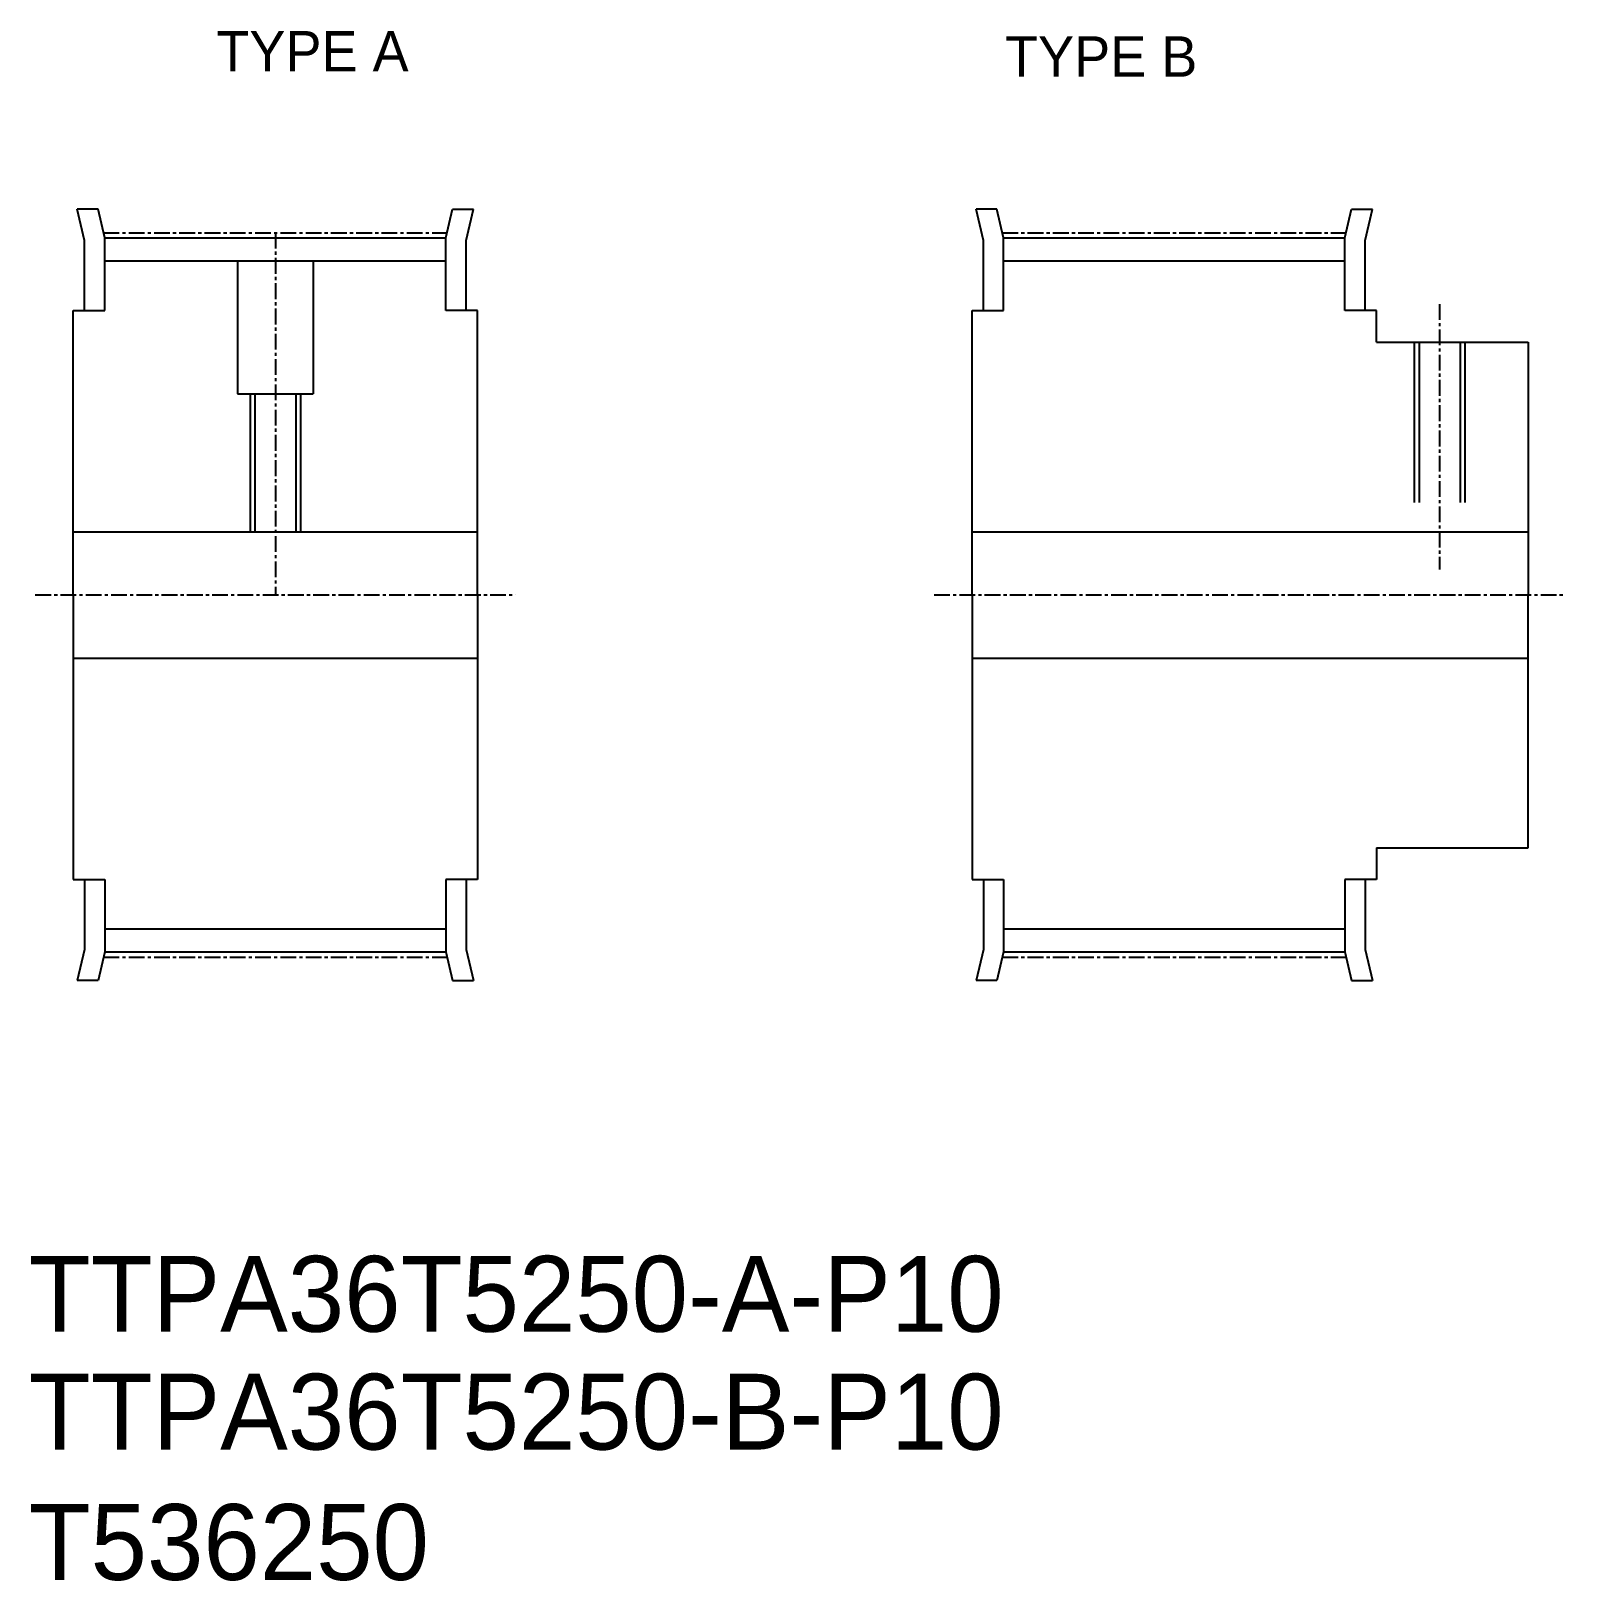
# Model space of a CAD drawing. Extents: x -286 to -164, y -61 to 62.
import ezdxf

# ---------------------------------------------------------------- set-up
doc = ezdxf.new("R2010")
doc.units = 0
doc.linetypes.add('CENTER', pattern=[2, 1.25, -0.25, 0.25, -0.25])
doc.linetypes.add('DASHED', pattern=[19.05, 12.7, -6.35])
doc.layers.get('0').update_dxf_attribs({"linetype": 'CONTINUOUS'})
doc.layers.add('CENTER', color=1, linetype='CENTER')

msp = doc.modelspace()

# ---------------------------------------------------------------- linework, layer by layer
for p, q in [((-281.57, 45.14), (-282.15, 47.6)), ((-280.5, 47.6), (-282.15, 47.6)), ((-279.97, 45.33), (-280.5, 47.6)), ((-252.97, 45.33), (-252.44, 47.6)), ((-252.44, 47.6), (-250.79, 47.6)), ((-251.37, 45.14), (-250.79, 47.6)), ((-210.44, 45.14), (-211.01, 47.6)), ((-209.37, 47.6), (-211.01, 47.6)), ((-208.84, 45.33), (-209.37, 47.6)), ((-181.84, 45.33), (-181.3, 47.6)), ((-181.3, 47.6), (-179.66, 47.6)), ((-180.24, 45.14), (-179.66, 47.6)), ((-281.57, 39.6), (-281.57, 45.14)), ((-279.97, 45.33), (-252.97, 45.33)), ((-279.97, 39.6), (-279.97, 45.33)), ((-252.97, 39.6), (-252.97, 45.33)), ((-251.37, 39.6), (-251.37, 45.14)), ((-210.44, 39.6), (-210.44, 45.14)), ((-208.84, 45.33), (-181.84, 45.33)), ((-208.84, 39.6), (-208.84, 45.33)), ((-181.84, 39.6), (-181.84, 45.33)), ((-180.24, 39.6), (-180.24, 45.14)), ((-279.97, 43.53), (-252.97, 43.53)), ((-208.84, 43.53), (-181.84, 43.53)), ((-282.47, 17.1), (-282.47, 39.6)), ((-282.47, 39.6), (-279.97, 39.6)), ((-250.47, 39.6), (-252.97, 39.6)), ((-250.47, 17.1), (-250.47, 39.6)), ((-211.34, 17.1), (-211.34, 39.6)), ((-211.34, 39.6), (-208.84, 39.6)), ((-179.34, 39.6), (-181.84, 39.6)), ((-179.34, 37.1), (-179.34, 39.6)), ((-179.34, 37.1), (-167.34, 37.1)), ((-167.34, 37.1), (-167.34, 17.1)), ((-282.47, 22.1), (-250.47, 22.1)), ((-211.34, 22.1), (-167.34, 22.1)), ((-282.47, 17.1), (-282.47, -5.4)), ((-250.47, 17.1), (-250.47, -5.4)), ((-211.34, 17.1), (-211.34, -5.4)), ((-167.34, -2.9), (-167.34, 17.1)), ((-282.47, 12.1), (-250.47, 12.1)), ((-211.34, 12.1), (-167.34, 12.1)), ((-179.34, -2.9), (-167.34, -2.9)), ((-179.34, -2.9), (-179.34, -5.4)), ((-282.47, -5.4), (-279.97, -5.4)), ((-281.57, -5.4), (-281.57, -10.94)), ((-279.97, -5.4), (-279.97, -11.12)), ((-250.47, -5.4), (-252.97, -5.4)), ((-252.97, -5.4), (-252.97, -11.12)), ((-251.37, -5.4), (-251.37, -10.94)), ((-211.34, -5.4), (-208.84, -5.4)), ((-210.44, -5.4), (-210.44, -10.94)), ((-208.84, -5.4), (-208.84, -11.12)), ((-181.84, -5.4), (-181.84, -11.12)), ((-179.34, -5.4), (-181.84, -5.4)), ((-180.24, -5.4), (-180.24, -10.94)), ((-279.97, -9.32), (-252.97, -9.32)), ((-208.84, -9.32), (-181.84, -9.32)), ((-281.57, -10.94), (-282.15, -13.4)), ((-251.37, -10.94), (-250.79, -13.4)), ((-210.44, -10.94), (-211.01, -13.4)), ((-180.24, -10.94), (-179.66, -13.4)), ((-279.97, -11.12), (-280.5, -13.4)), ((-279.97, -11.12), (-252.97, -11.12)), ((-252.97, -11.12), (-252.44, -13.4)), ((-208.84, -11.12), (-209.37, -13.4)), ((-208.84, -11.12), (-181.84, -11.12)), ((-181.84, -11.12), (-181.3, -13.4)), ((-280.5, -13.4), (-282.15, -13.4)), ((-252.44, -13.4), (-250.79, -13.4)), ((-209.37, -13.4), (-211.01, -13.4)), ((-181.3, -13.4), (-179.66, -13.4))]:
    msp.add_line(p, q)
at = {"color": 3, "linetype": 'DASHED'}
for p, q in [((-269.47, 43.53), (-269.47, 33)), ((-263.47, 43.53), (-263.47, 33)), ((-176.34, 37.1), (-176.34, 22.1)), ((-175.96, 37.1), (-175.96, 22.1)), ((-172.71, 37.1), (-172.71, 22.1)), ((-172.34, 37.1), (-172.34, 22.1)), ((-269.47, 33), (-263.47, 33)), ((-268.47, 33), (-268.47, 22.1)), ((-268.09, 33), (-268.09, 22.1)), ((-264.85, 33), (-264.85, 22.1)), ((-264.47, 33), (-264.47, 22.1))]:
    msp.add_line(p, q, dxfattribs=at)
at = {"layer": 'CENTER'}
for p, q in [((-280.07, 45.75), (-252.87, 45.75)), ((-266.47, 45.75), (-266.47, 17.1)), ((-208.94, 45.75), (-181.74, 45.75)), ((-174.34, 40.1), (-174.34, 19.1)), ((-285.47, 17.1), (-247.47, 17.1)), ((-214.34, 17.1), (-164.34, 17.1)), ((-280.07, -11.55), (-252.87, -11.55)), ((-208.94, -11.55), (-181.74, -11.55))]:
    msp.add_line(p, q, dxfattribs=at)

# ---------------------------------------------------------------- texts
for s, p in [('TYPE A', (-271.14, 58.5)), ('TYPE B', (-208.73, 58.08))]:
    msp.add_text(s, height=3.2).set_placement(p)
at = {"color": 7, "linetype": 'CONTINUOUS'}
for s, p in [('TTPA36T5250-A-P10', (-285.99, -41.18)), ('TTPA36T5250-B-P10', (-285.99, -50.5)), ('T536250', (-285.99, -60.81))]:
    msp.add_text(s, height=6, dxfattribs=at).set_placement(p)

doc.saveas('drawing.dxf')
